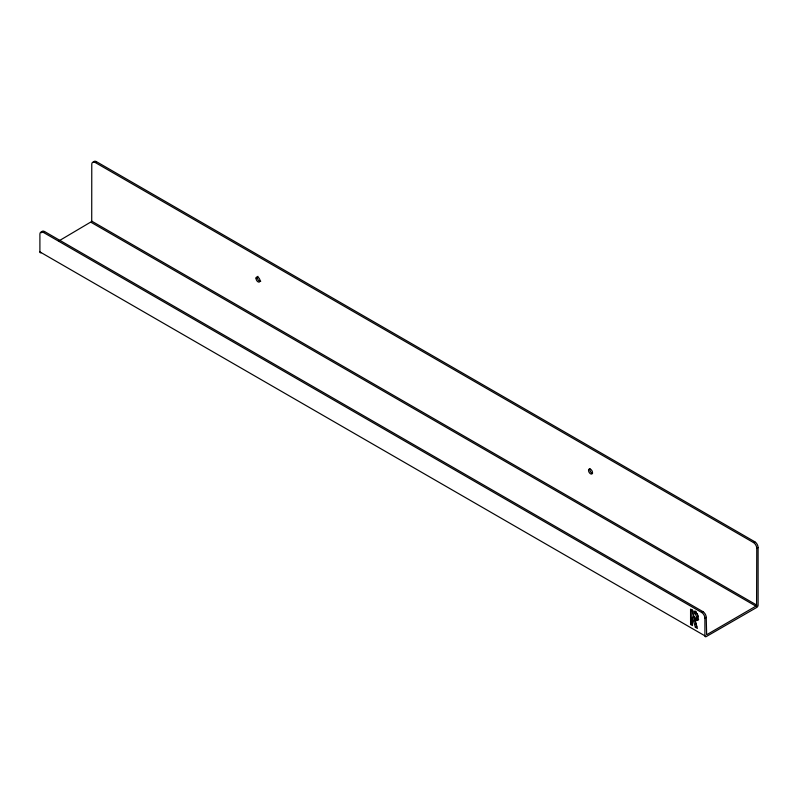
<?xml version="1.0" encoding="UTF-8"?>
<svg xmlns="http://www.w3.org/2000/svg" width="798" height="798" viewBox="0 0 798 798"><rect width="100%" height="100%" fill="white"/><g stroke="black" fill="none" stroke-linecap="round" stroke-linejoin="round"><path stroke-width="1.2" d="M41.227 252.657A1.885 1.087 -60 0 1 39.9 251.889L39.9 234.233A4.698 2.713 60 0 1 43.222 232.308L701.572 612.405A4.698 2.713 60 0 1 704.903 618.171L704.903 635.826A1.885 1.087 -60 0 0 706.23 636.595L756.773 607.418A1.885 1.087 -60 0 0 758.1 605.113L758.1 547.518A4.698 2.713 60 0 0 754.778 541.762L96.428 161.665L95.092 162.433A4.698 2.713 60 0 0 91.77 164.358L91.72 221.485L59.012 240.856M95.092 162.433L753.442 542.53A4.698 2.713 60 0 1 756.773 548.286L756.574 605.772L706.649 634.759L706.23 617.403A4.698 2.713 60 0 0 702.908 611.637L44.558 231.54A4.698 2.713 60 0 0 41.287 232.797M43.222 232.308L44.558 231.54M753.442 542.53L754.778 541.762M756.773 548.286L758.1 547.518M698.011 619.896L696.504 620.595L695.786 618.081A2.663 1.536 60 0 0 696.245 615.956A2.663 1.536 60 0 0 694.479 613.562L693.731 610.949L695.567 612.086L696.225 611.707M694.479 613.562L695.806 612.794L695.307 611.059M701.572 612.405L702.908 611.637M695.786 618.081L697.113 617.313A2.663 1.536 60 0 0 697.582 615.188A2.663 1.536 60 0 0 695.806 612.794M696.504 620.595L697.831 619.827L697.113 617.313M690.569 624.485L692.474 625.582L692.474 617.203L695.367 627.248L697.412 628.435L692.105 610.011L690.569 609.123L690.569 624.485L691.906 623.717L691.906 609.542M704.903 618.171L706.23 617.403M695.367 627.248L696.694 626.48L693.801 616.435M91.77 221.176L756.773 605.113M91.102 222.333L756.105 606.261M39.9 251.889L705.153 635.976M93.336 162.313A4.698 2.713 60 0 1 96.428 161.665M592.585 473.304A2.823 1.626 60 0 1 590.44 471.548A2.823 1.626 60 0 1 589.991 468.815M260.756 281.215A2.823 1.626 60 0 1 257.944 279.579A2.823 1.626 60 0 1 257.944 276.327M698.659 619.467A5.885 3.401 60 0 1 698.34 619.697M697.013 620.465A5.885 3.401 60 0 0 698.18 616.944A4.369 2.524 60 0 0 695.567 612.086M588.545 470.022A2.823 1.626 60 0 0 591.258 474.072A2.823 1.626 60 0 0 591.757 470.411A2.823 1.626 60 0 0 588.545 470.022M256.048 278.063A2.823 1.626 60 0 0 258.751 282.103A2.823 1.626 60 0 0 259.26 278.442A2.823 1.626 60 0 0 256.048 278.063"/></g></svg>
